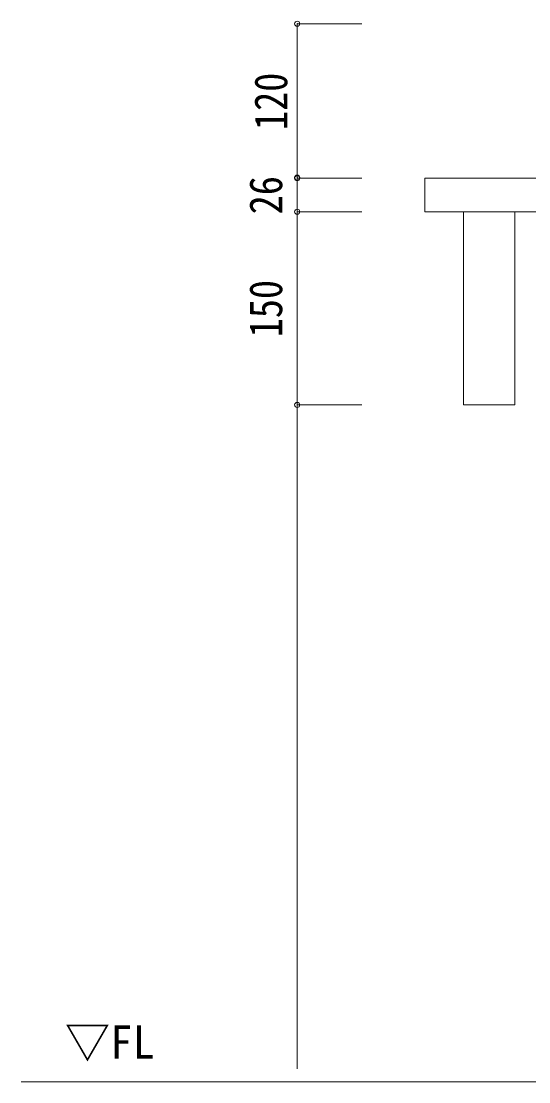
# Model space of a CAD drawing. Units: millimetres, scale not verified. Extents: x -749335 to 2004, y -1422 to 92633.
# Drawn here: x -2061 to -1666, y -701 to 123 of the extents above; entities that cross this region are included whole.
import ezdxf
from ezdxf.enums import TextEntityAlignment as Align

# ---------------------------------------------------------------- set-up
doc = ezdxf.new("R2010")
doc.units = ezdxf.units.MM
doc.header["$LTSCALE"] = 10
doc.header["$PDMODE"] = 32
doc.header["$PDSIZE"] = 4
doc.layers.add('2-1_什器図', color=7, linetype='Continuous', lineweight=15)
doc.styles.add('ＭＳ ゴシック', font='')
doc.styles.get('ＭＳ ゴシック').set_extended_font_data('MS Gothic')

msp = doc.modelspace()

# ---------------------------------------------------------------- linework, layer by layer
at = {"layer": '2-1_什器図', "color": 4, "lineweight": 9}
for p, q in [((-1846.46, 121.09), (-1846.46, 1.09)), ((-1846.46, 121.09), (-1796.11, 121.09)), ((-1846.46, 1.09), (-1796.11, 1.09)), ((-1846.46, 1.09), (-1846.46, -24.91)), ((-1846.46, 1.09), (-1796.11, 1.09)), ((-1846.46, -24.91), (-1796.11, -24.91)), ((-1846.46, -24.91), (-1846.46, -174.91)), ((-1846.46, -174.91), (-1796.11, -174.91)), ((-1846.46, -174.91), (-1846.46, -690.52))]:
    msp.add_line(p, q, dxfattribs=at)
at = {"layer": '2-1_什器図'}
for p, q in [((-1747.23, 1.09), (-1197.23, 1.09)), ((-1717.23, -24.91), (-1717.23, -174.91)), ((-1677.23, -24.91), (-1677.23, -174.91)), ((-1717.23, -174.91), (-1677.23, -174.91)), ((-2060.97, -700.69), (-360.09, -700.69))]:
    msp.add_line(p, q, dxfattribs=at)
msp.add_lwpolyline([(-1747.23, 1.09), (-1747.23, -24.91), (-1197.23, -24.91)], dxfattribs=at)
at = {"layer": '2-1_什器図', "color": 6}
for p in [(-1846.46, 121.09), (-1846.46, 1.67), (-1846.46, 1.09), (-1846.46, -24.91), (-1846.46, -174.91)]:
    msp.add_point(p, dxfattribs=at)

# ---------------------------------------------------------------- texts
at = {"layer": '2-1_什器図', "style": 'ＭＳ ゴシック', "width": 0.85}
for s, p in [('120', (-1846.46, 38.59)), ('26', (-1850.4, -26.91)), ('150', (-1850.4, -122.41))]:
    msp.add_text(s, height=25.66, rotation=90, dxfattribs=at).set_placement(p, align=Align.BOTTOM_LEFT)
at = {"layer": '2-1_什器図', "style": 'ＭＳ ゴシック'}
msp.add_text('▽FL', height=25.66, dxfattribs=at).set_placement((-2026.97, -690.32), align=Align.BOTTOM_LEFT)

doc.saveas('drawing.dxf')
